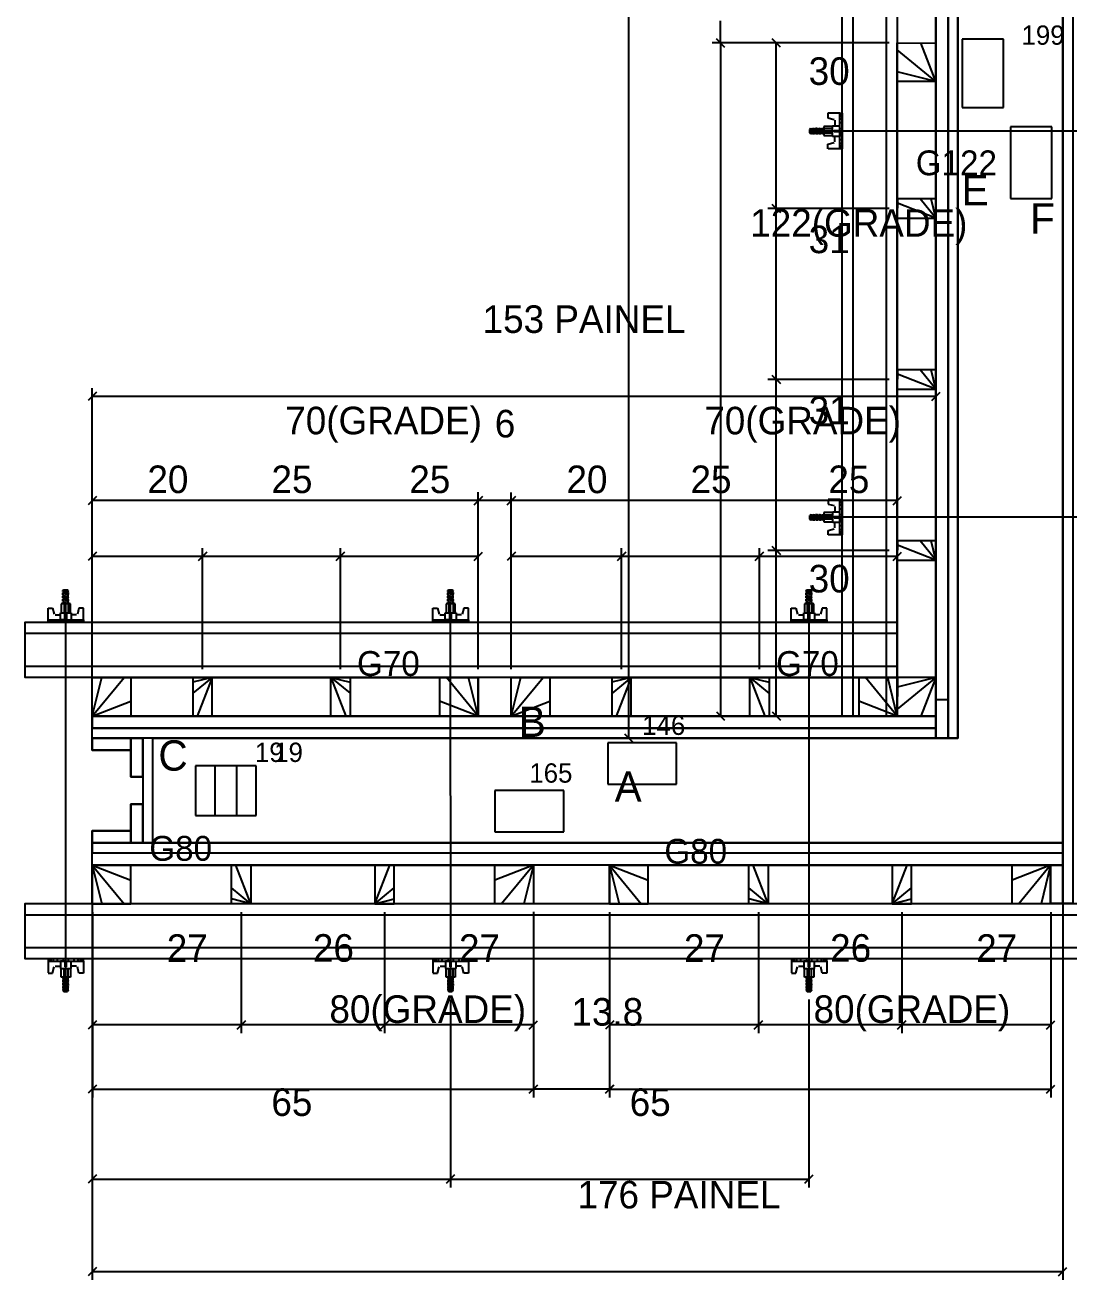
# Model space of a CAD drawing. Header units: metres. Extents: x 2862 to 8703, y 2782 to 4661.
# Drawn here: x 6208 to 6586.6, y 3929.8 to 4384.7 of the extents above; entities that cross this region are included whole.
import ezdxf

# ---------------------------------------------------------------- set-up
doc = ezdxf.new("R2010")
doc.units = ezdxf.units.M

msp = doc.modelspace()

# ---------------------------------------------------------------- linework, layer by layer
at = {"layer": 'CHAPA', "color": 1}
for p, q in [((6584.41, 4088.23), (6584.41, 4080.23)), ((6584.41, 4080.23), (6580.64, 4080.23))]:
    msp.add_line(p, q, dxfattribs=at)
for points in [[(6546.41, 4546.23), (6546.41, 4126.23), (6542.81, 4126.23), (6542.81, 4546.23), (6546.41, 4546.23)], [(6588.01, 4066.23), (6584.41, 4066.23), (6584.41, 4546.23), (6588.01, 4546.23), (6588.01, 4066.23)], [(6538.41, 4126.23), (6232.41, 4126.23), (6232.41, 4129.83), (6538.41, 4129.83), (6538.41, 4126.23)], [(6250.81, 4088.23), (6254.41, 4088.23), (6254.41, 4126.23), (6250.81, 4126.23), (6250.81, 4088.23)], [(6584.41, 4088.23), (6232.41, 4088.23), (6232.41, 4084.63), (6584.41, 4084.63), (6584.41, 4088.23)]]:
    msp.add_lwpolyline(points, dxfattribs=at)
at = {"layer": 'CONCRETO', "color": 2}
msp.add_lwpolyline([(6254.41, 4088.23), (6254.41, 4126.23), (6546.41, 4126.23), (6546.41, 4524.23), (6584.41, 4524.23), (6584.41, 4088.23), (6254.41, 4088.23)], dxfattribs=at)
at = {"layer": 'COTA', "color": 241}
for p, q in [((6426.93, 4546.23), (6426.93, 4126.23)), ((6460.28, 4378.24), (6460.28, 4386.25)), ((6521.41, 4378.24), (6457.28, 4378.24)), ((6521.43, 4378.24), (6457.28, 4378.24)), ((6460.28, 4378.24), (6460.28, 4134.24)), ((6521.41, 4378.24), (6477.48, 4378.24)), ((6480.48, 4318.24), (6480.48, 4378.24)), ((6521.41, 4318.24), (6477.48, 4318.24)), ((6521.41, 4318.24), (6477.48, 4318.24)), ((6480.48, 4256.24), (6480.48, 4318.24)), ((6521.41, 4256.24), (6477.48, 4256.24)), ((6521.41, 4256.24), (6477.48, 4256.24)), ((6480.48, 4194.24), (6480.48, 4256.24)), ((6232.41, 4129.23), (6232.41, 4253.1)), ((6538.41, 4250.1), (6232.41, 4250.1)), ((6538.41, 4129.23), (6538.41, 4253.1)), ((6232.41, 4151.2), (6232.41, 4215.35)), ((6372.41, 4212.35), (6232.41, 4212.35)), ((6372.41, 4151.22), (6372.41, 4215.35)), ((6372.41, 4151.23), (6372.41, 4215.33)), ((6384.4, 4151.21), (6384.4, 4215.33)), ((6384.4, 4151.18), (6384.4, 4215.33)), ((6524.4, 4151.21), (6524.4, 4215.33)), ((6384.4, 4212.33), (6372.41, 4212.33)), ((6524.4, 4212.33), (6384.4, 4212.33)), ((6232.41, 4151.23), (6232.41, 4195.15)), ((6272.41, 4151.23), (6272.41, 4195.15)), ((6272.41, 4151.23), (6272.41, 4195.15)), ((6322.41, 4151.23), (6322.41, 4195.15)), ((6322.41, 4151.23), (6322.41, 4195.15)), ((6372.41, 4151.22), (6372.41, 4195.15)), ((6384.4, 4151.21), (6384.4, 4195.14)), ((6424.4, 4151.21), (6424.4, 4195.14)), ((6424.4, 4151.21), (6424.4, 4195.14)), ((6474.4, 4151.21), (6474.4, 4195.14)), ((6474.4, 4151.21), (6474.4, 4195.14)), ((6521.41, 4194.24), (6477.48, 4194.24)), ((6521.41, 4194.24), (6477.48, 4194.24)), ((6480.48, 4134.24), (6480.48, 4194.24)), ((6524.4, 4151.21), (6524.4, 4195.14)), ((6232.41, 4192.15), (6272.41, 4192.15)), ((6272.41, 4192.15), (6322.41, 4192.15)), ((6322.41, 4192.15), (6372.41, 4192.15)), ((6384.4, 4192.14), (6424.4, 4192.14)), ((6424.4, 4192.14), (6474.4, 4192.14)), ((6474.4, 4192.14), (6524.4, 4192.14)), ((6521.4, 4134.24), (6457.28, 4134.24)), ((6521.4, 4134.24), (6477.48, 4134.24)), ((6535.41, 4126.23), (6423.93, 4126.23)), ((6232.41, 4077.19), (6232.41, 3963.36)), ((6232.41, 4077.19), (6232.41, 3929.82)), ((6584.41, 4077.23), (6584.41, 3929.82)), ((6232.43, 4063.19), (6232.43, 4019.26)), ((6232.44, 4063.19), (6232.44, 3995.96)), ((6286.43, 4063.19), (6286.43, 4019.26)), ((6286.43, 4063.19), (6286.43, 4019.26)), ((6338.43, 4063.19), (6338.43, 4019.26)), ((6338.43, 4063.19), (6338.43, 4019.26)), ((6392.41, 4063.23), (6392.41, 3995.96)), ((6392.43, 4063.19), (6392.43, 4019.26)), ((6392.43, 4063.19), (6392.43, 3995.96)), ((6420.01, 4063.19), (6420.01, 3995.96)), ((6420.03, 4063.19), (6420.03, 4019.26)), ((6420.04, 4063.19), (6420.04, 3995.96)), ((6474.03, 4063.19), (6474.03, 4019.26)), ((6474.03, 4063.19), (6474.03, 4019.26)), ((6526.03, 4063.19), (6526.03, 4019.26)), ((6526.03, 4063.19), (6526.03, 4019.26)), ((6580.03, 4063.19), (6580.03, 3995.96)), ((6580.03, 4063.19), (6580.03, 4019.26)), ((6362.35, 4031.43), (6362.35, 3963.36)), ((6362.35, 4031.43), (6362.35, 3963.36)), ((6492.35, 4031.43), (6492.35, 3963.36)), ((6286.43, 4022.26), (6232.43, 4022.26)), ((6338.43, 4022.26), (6286.43, 4022.26)), ((6392.43, 4022.26), (6338.43, 4022.26)), ((6474.03, 4022.26), (6420.03, 4022.26)), ((6526.03, 4022.26), (6474.03, 4022.26)), ((6580.03, 4022.26), (6526.03, 4022.26)), ((6232.44, 3998.96), (6392.43, 3998.96)), ((6420.01, 3998.96), (6392.41, 3998.96)), ((6420.04, 3998.96), (6580.03, 3998.96)), ((6232.41, 3966.36), (6362.35, 3966.36)), ((6362.35, 3966.36), (6492.35, 3966.36)), ((6232.41, 3932.82), (6584.41, 3932.82))]:
    msp.add_line(p, q, dxfattribs=at)
at = {"layer": 'COTA'}
for p, q in [((6458.78, 4379.74), (6461.78, 4376.74)), ((6461.78, 4376.74), (6458.78, 4379.74)), ((6481.98, 4376.74), (6478.98, 4379.74)), ((6478.98, 4319.74), (6481.98, 4316.74)), ((6481.98, 4316.74), (6478.98, 4319.74)), ((6478.98, 4257.74), (6481.98, 4254.74)), ((6481.98, 4254.74), (6478.98, 4257.74)), ((6233.91, 4251.6), (6230.91, 4248.6)), ((6536.91, 4248.6), (6539.91, 4251.6)), ((6233.91, 4213.85), (6230.91, 4210.85)), ((6370.91, 4210.85), (6373.91, 4213.85)), ((6373.91, 4213.83), (6370.91, 4210.83)), ((6385.9, 4213.83), (6382.9, 4210.83)), ((6382.9, 4210.83), (6385.9, 4213.83)), ((6522.9, 4210.83), (6525.9, 4213.83)), ((6478.98, 4195.74), (6481.98, 4192.74)), ((6481.98, 4192.74), (6478.98, 4195.74)), ((6233.91, 4193.65), (6230.91, 4190.65)), ((6273.91, 4193.65), (6270.91, 4190.65)), ((6270.91, 4190.65), (6273.91, 4193.65)), ((6320.91, 4190.65), (6323.91, 4193.65)), ((6323.91, 4193.65), (6320.91, 4190.65)), ((6370.91, 4190.65), (6373.91, 4193.65)), ((6385.9, 4193.64), (6382.9, 4190.64)), ((6422.9, 4190.64), (6425.9, 4193.64)), ((6425.9, 4193.64), (6422.9, 4190.64)), ((6475.9, 4193.64), (6472.9, 4190.64)), ((6472.9, 4190.64), (6475.9, 4193.64)), ((6522.9, 4190.64), (6525.9, 4193.64)), ((6458.78, 4135.74), (6461.78, 4132.74)), ((6478.98, 4135.74), (6481.98, 4132.74)), ((6425.43, 4127.73), (6428.43, 4124.73)), ((6233.93, 4023.76), (6230.93, 4020.76)), ((6287.93, 4023.76), (6284.93, 4020.76)), ((6284.93, 4020.76), (6287.93, 4023.76)), ((6339.93, 4023.76), (6336.93, 4020.76)), ((6336.93, 4020.76), (6339.93, 4023.76)), ((6390.93, 4020.76), (6393.93, 4023.76)), ((6421.53, 4023.76), (6418.53, 4020.76)), ((6472.53, 4020.76), (6475.53, 4023.76)), ((6475.53, 4023.76), (6472.53, 4020.76)), ((6524.53, 4020.76), (6527.53, 4023.76)), ((6527.53, 4023.76), (6524.53, 4020.76)), ((6578.53, 4020.76), (6581.53, 4023.76)), ((6233.94, 4000.46), (6230.94, 3997.46)), ((6393.91, 4000.46), (6390.91, 3997.46)), ((6390.93, 3997.46), (6393.93, 4000.46)), ((6418.51, 3997.46), (6421.51, 4000.46)), ((6421.54, 4000.46), (6418.54, 3997.46)), ((6578.53, 3997.46), (6581.53, 4000.46)), ((6233.91, 3967.86), (6230.91, 3964.86)), ((6363.85, 3967.86), (6360.85, 3964.86)), ((6360.85, 3964.86), (6363.85, 3967.86)), ((6490.85, 3964.86), (6493.85, 3967.86)), ((6233.91, 3934.32), (6230.91, 3931.32)), ((6582.91, 3931.32), (6585.91, 3934.32))]:
    msp.add_line(p, q, dxfattribs=at)
at = {"layer": 'COTA', "color": 180}
for p, q in [((6547.96, 4379.56), (6547.96, 4354.89)), ((6562.96, 4379.56), (6547.96, 4379.56)), ((6562.96, 4354.89), (6562.96, 4379.56)), ((6547.96, 4354.89), (6562.96, 4354.89)), ((6580.41, 4347.86), (6565.41, 4347.86)), ((6565.41, 4347.86), (6565.41, 4321.86)), ((6580.41, 4321.86), (6580.41, 4347.86)), ((6565.41, 4321.86), (6580.41, 4321.86)), ((6444.37, 4124.53), (6419.37, 4124.53)), ((6419.37, 4124.53), (6419.37, 4109.53)), ((6444.37, 4109.53), (6444.37, 4124.53)), ((6269.9, 4116.23), (6269.9, 4098.23)), ((6284.9, 4116.23), (6269.9, 4116.23)), ((6276.9, 4116.23), (6276.9, 4098.23)), ((6291.9, 4116.23), (6276.9, 4116.23)), ((6284.9, 4098.23), (6284.9, 4116.23)), ((6291.9, 4098.23), (6291.9, 4116.23)), ((6419.37, 4109.53), (6444.37, 4109.53)), ((6378.45, 4107.23), (6378.45, 4092.23)), ((6403.45, 4107.23), (6378.45, 4107.23)), ((6403.45, 4092.23), (6403.45, 4107.23)), ((6269.9, 4098.23), (6284.9, 4098.23)), ((6276.9, 4098.23), (6291.9, 4098.23)), ((6378.45, 4092.23), (6403.45, 4092.23))]:
    msp.add_line(p, q, dxfattribs=at)
at = {"layer": 'Hachura'}
for p, q in [((6499.26, 4352.77), (6499.26, 4351.09)), ((6503.52, 4352.77), (6499.26, 4352.77)), ((6499.26, 4351.09), (6501.47, 4350.51)), ((6501.71, 4350.2), (6501.71, 4348.25)), ((6503.5, 4352.63), (6504.43, 4352.63)), ((6503.5, 4352.42), (6504.43, 4352.42)), ((6503.5, 4352.08), (6504.43, 4352.08)), ((6503.5, 4351.62), (6504.43, 4351.62)), ((6503.5, 4350.78), (6504.43, 4350.78)), ((6503.5, 4349.35), (6504.42, 4349.35)), ((6503.52, 4339.87), (6503.52, 4352.77)), ((6503.52, 4352.77), (6504.42, 4352.77)), ((6504.42, 4352.77), (6504.42, 4339.87)), ((6504.42, 4351.82), (6504.42, 4344)), ((6492.94, 4347.22), (6492.62, 4346.9)), ((6492.62, 4345.61), (6492.62, 4346.9)), ((6492.94, 4345.29), (6492.62, 4345.61)), ((6492.94, 4346.71), (6493.28, 4347.38)), ((6493.51, 4347.32), (6492.94, 4346.19)), ((6493.59, 4347.22), (6492.94, 4345.93)), ((6492.94, 4347.22), (6492.94, 4345.29)), ((6492.94, 4346.96), (6493.07, 4347.22)), ((6493.26, 4345.29), (6492.94, 4345.29)), ((6493.26, 4345.29), (6494.23, 4347.22)), ((6493.26, 4345.29), (6494.23, 4347.22)), ((6493.36, 4345.21), (6494.44, 4347.38)), ((6493.59, 4347.22), (6494.23, 4347.22)), ((6494.67, 4347.32), (6493.6, 4345.18)), ((6494.75, 4347.22), (6493.78, 4345.29)), ((6494.42, 4345.29), (6493.78, 4345.29)), ((6494.42, 4345.29), (6495.39, 4347.22)), ((6494.52, 4345.21), (6495.6, 4347.38)), ((6495.39, 4347.22), (6494.75, 4347.22)), ((6495.83, 4347.32), (6494.76, 4345.18)), ((6495.91, 4347.22), (6494.94, 4345.29)), ((6495.59, 4345.29), (6494.94, 4345.29)), ((6495.15, 4345.29), (6494.94, 4345.29)), ((6495.59, 4345.29), (6496.55, 4347.22)), ((6495.68, 4345.21), (6496.76, 4347.38)), ((6496.12, 4347.22), (6495.91, 4347.22)), ((6496.99, 4347.32), (6495.92, 4345.18)), ((6497.07, 4347.22), (6496.1, 4345.29)), ((6496.75, 4345.29), (6496.1, 4345.29)), ((6496.12, 4347.22), (6496.55, 4347.22)), ((6496.75, 4345.29), (6497.71, 4347.22)), ((6497.07, 4347.22), (6497.71, 4347.22)), ((6497.71, 4346.45), (6497.08, 4345.18)), ((6497.71, 4346.19), (6497.26, 4345.29)), ((6497.71, 4345.29), (6497.26, 4345.29)), ((6500.94, 4348), (6497.71, 4348)), ((6497.71, 4348), (6497.71, 4344.64)), ((6497.71, 4347.22), (6500.94, 4347.22)), ((6497.71, 4345.67), (6500.94, 4345.67)), ((6497.71, 4344.64), (6500.94, 4344.64)), ((6497.78, 4348), (6497.78, 4344.64)), ((6500.94, 4348.25), (6500.94, 4348)), ((6500.94, 4348.25), (6500.94, 4348)), ((6500.94, 4348.25), (6503.52, 4348.25)), ((6500.94, 4344.38), (6500.94, 4348.25)), ((6503.52, 4344.38), (6500.94, 4344.38)), ((6501.52, 4346.52), (6503.52, 4346.52)), ((6503.52, 4346.01), (6501.52, 4346.01)), ((6501.71, 4342.44), (6501.71, 4344.38)), ((6503.52, 4346.32), (6503.52, 4344.38)), ((6503.52, 4346.31), (6504.42, 4346.31)), ((6503.52, 4345.03), (6503.52, 4345.67)), ((6503.52, 4339.87), (6503.52, 4345.03)), ((6503.84, 4345.36), (6503.63, 4345.36)), ((6503.64, 4347.29), (6504.08, 4347.29)), ((6504.27, 4345.36), (6503.84, 4345.36)), ((6499.26, 4341.55), (6501.47, 4342.13)), ((6499.26, 4339.87), (6499.26, 4341.55)), ((6504.42, 4339.87), (6499.28, 4339.87)), ((6503.5, 4343.28), (6504.43, 4343.28)), ((6503.5, 4341.86), (6504.43, 4341.86)), ((6503.5, 4341.02), (6504.43, 4341.02)), ((6503.5, 4340.56), (6504.43, 4340.56)), ((6503.5, 4340.22), (6504.43, 4340.22)), ((6503.5, 4340.01), (6504.43, 4340.01)), ((6503.55, 4212.77), (6499.29, 4212.77)), ((6499.29, 4212.77), (6499.29, 4211.09)), ((6503.53, 4212.63), (6504.45, 4212.63)), ((6503.53, 4212.42), (6504.45, 4212.42)), ((6503.55, 4212.77), (6504.45, 4212.77)), ((6503.55, 4199.87), (6503.55, 4212.77)), ((6504.45, 4212.77), (6504.45, 4199.87)), ((6497.74, 4208), (6497.74, 4204.64)), ((6500.97, 4208), (6497.74, 4208)), ((6497.81, 4208), (6497.81, 4204.64)), ((6499.29, 4211.09), (6501.5, 4210.51)), ((6500.97, 4208.25), (6500.97, 4208)), ((6500.97, 4208.25), (6500.97, 4208)), ((6500.97, 4208.25), (6503.55, 4208.25)), ((6500.97, 4204.38), (6500.97, 4208.25)), ((6501.74, 4210.2), (6501.74, 4208.25)), ((6503.53, 4212.08), (6504.45, 4212.08)), ((6503.53, 4211.62), (6504.45, 4211.62)), ((6503.53, 4210.78), (6504.45, 4210.78)), ((6503.53, 4209.35), (6504.45, 4209.35)), ((6504.45, 4211.82), (6504.45, 4204)), ((6492.97, 4207.22), (6492.65, 4206.9)), ((6492.65, 4205.61), (6492.65, 4206.9)), ((6492.97, 4205.29), (6492.65, 4205.61)), ((6492.97, 4206.71), (6493.31, 4207.38)), ((6493.53, 4207.32), (6492.97, 4206.19)), ((6493.61, 4207.22), (6492.97, 4205.93)), ((6492.97, 4206.96), (6493.1, 4207.22)), ((6492.97, 4207.22), (6492.97, 4205.29)), ((6493.29, 4205.29), (6492.97, 4205.29)), ((6493.29, 4205.29), (6494.26, 4207.22)), ((6493.29, 4205.29), (6494.26, 4207.22)), ((6493.38, 4205.21), (6494.47, 4207.38)), ((6493.61, 4207.22), (6494.26, 4207.22)), ((6494.7, 4207.32), (6493.62, 4205.18)), ((6494.77, 4207.22), (6493.81, 4205.29)), ((6494.45, 4205.29), (6493.81, 4205.29)), ((6494.45, 4205.29), (6495.42, 4207.22)), ((6494.54, 4205.21), (6495.63, 4207.38)), ((6495.42, 4207.22), (6494.77, 4207.22)), ((6495.86, 4207.32), (6494.79, 4205.18)), ((6495.93, 4207.22), (6494.97, 4205.29)), ((6495.18, 4205.29), (6494.97, 4205.29)), ((6495.61, 4205.29), (6494.97, 4205.29)), ((6495.61, 4205.29), (6496.58, 4207.22)), ((6495.71, 4205.21), (6496.79, 4207.38)), ((6496.15, 4207.22), (6495.93, 4207.22)), ((6497.02, 4207.32), (6495.95, 4205.18)), ((6497.1, 4207.22), (6496.13, 4205.29)), ((6496.77, 4205.29), (6496.13, 4205.29)), ((6496.15, 4207.22), (6496.58, 4207.22)), ((6496.77, 4205.29), (6497.74, 4207.22)), ((6497.1, 4207.22), (6497.74, 4207.22)), ((6497.74, 4206.45), (6497.11, 4205.18)), ((6497.74, 4206.19), (6497.29, 4205.29)), ((6497.74, 4205.29), (6497.29, 4205.29)), ((6497.74, 4207.22), (6500.97, 4207.22)), ((6497.74, 4205.67), (6500.97, 4205.67)), ((6497.74, 4204.64), (6500.97, 4204.64)), ((6503.55, 4204.38), (6500.97, 4204.38)), ((6501.55, 4206.52), (6503.55, 4206.52)), ((6503.55, 4206.01), (6501.55, 4206.01)), ((6501.74, 4202.44), (6501.74, 4204.38)), ((6503.53, 4203.28), (6504.45, 4203.28)), ((6503.55, 4206.32), (6503.55, 4204.38)), ((6503.55, 4206.31), (6504.45, 4206.31)), ((6503.55, 4205.03), (6503.55, 4205.67)), ((6503.55, 4199.87), (6503.55, 4205.03)), ((6503.86, 4205.36), (6503.65, 4205.36)), ((6503.67, 4207.29), (6504.1, 4207.29)), ((6504.3, 4205.36), (6503.86, 4205.36)), ((6499.29, 4201.55), (6501.5, 4202.13)), ((6499.29, 4199.87), (6499.29, 4201.55)), ((6504.45, 4199.87), (6499.31, 4199.87)), ((6503.53, 4201.86), (6504.45, 4201.86)), ((6503.53, 4201.02), (6504.45, 4201.02)), ((6503.53, 4200.56), (6504.45, 4200.56)), ((6503.53, 4200.22), (6504.45, 4200.22)), ((6503.53, 4200.01), (6504.45, 4200.01)), ((6223.81, 4177.98), (6221.67, 4179.05)), ((6223.81, 4176.82), (6221.67, 4177.89)), ((6223.81, 4175.66), (6221.67, 4176.73)), ((6221.71, 4179.29), (6223.87, 4178.21)), ((6221.71, 4178.13), (6223.87, 4177.05)), ((6221.71, 4176.97), (6223.87, 4175.89)), ((6221.78, 4179.71), (6222.1, 4180.03)), ((6223.71, 4179.71), (6221.78, 4179.71)), ((6221.78, 4179.38), (6221.78, 4179.71)), ((6221.78, 4179.38), (6223.71, 4178.42)), ((6221.78, 4179.38), (6223.71, 4178.42)), ((6221.78, 4178.22), (6221.78, 4178.87)), ((6223.71, 4177.9), (6221.78, 4178.87)), ((6221.78, 4178.22), (6223.71, 4177.26)), ((6223.71, 4176.74), (6221.78, 4177.71)), ((6221.78, 4177.06), (6221.78, 4177.71)), ((6221.78, 4177.5), (6221.78, 4177.71)), ((6221.78, 4177.06), (6223.71, 4176.1)), ((6221.78, 4175.9), (6221.78, 4176.55)), ((6223.71, 4175.58), (6221.78, 4176.55)), ((6222.1, 4180.03), (6223.39, 4180.03)), ((6223.71, 4179.06), (6222.42, 4179.71)), ((6223.81, 4179.14), (6222.68, 4179.71)), ((6223.2, 4179.71), (6223.87, 4179.37)), ((6223.71, 4179.71), (6223.39, 4180.03)), ((6223.46, 4179.71), (6223.71, 4179.58)), ((6223.71, 4179.06), (6223.71, 4178.42)), ((6223.71, 4177.26), (6223.71, 4177.9)), ((6223.71, 4176.53), (6223.71, 4176.74)), ((6223.71, 4176.53), (6223.71, 4176.1)), ((6363.41, 4177.98), (6361.27, 4179.05)), ((6363.41, 4176.82), (6361.27, 4177.89)), ((6363.41, 4175.66), (6361.27, 4176.73)), ((6361.3, 4179.29), (6363.47, 4178.21)), ((6361.3, 4178.13), (6363.47, 4177.05)), ((6361.3, 4176.97), (6363.47, 4175.89)), ((6361.38, 4179.71), (6361.7, 4180.03)), ((6361.38, 4179.38), (6361.38, 4179.71)), ((6363.31, 4179.71), (6361.38, 4179.71)), ((6361.38, 4179.38), (6363.31, 4178.42)), ((6361.38, 4179.38), (6363.31, 4178.42)), ((6363.31, 4177.9), (6361.38, 4178.87)), ((6361.38, 4178.22), (6361.38, 4178.87)), ((6361.38, 4178.22), (6363.31, 4177.26)), ((6361.38, 4177.5), (6361.38, 4177.71)), ((6363.31, 4176.74), (6361.38, 4177.71)), ((6361.38, 4177.06), (6361.38, 4177.71)), ((6361.38, 4177.06), (6363.31, 4176.1)), ((6363.31, 4175.58), (6361.38, 4176.55)), ((6361.38, 4175.9), (6361.38, 4176.55)), ((6361.7, 4180.03), (6362.99, 4180.03)), ((6363.31, 4179.06), (6362.02, 4179.71)), ((6363.41, 4179.14), (6362.28, 4179.71)), ((6362.8, 4179.71), (6363.47, 4179.37)), ((6363.31, 4179.71), (6362.99, 4180.03)), ((6363.05, 4179.71), (6363.31, 4179.58)), ((6363.31, 4179.06), (6363.31, 4178.42)), ((6363.31, 4177.26), (6363.31, 4177.9)), ((6363.31, 4176.53), (6363.31, 4176.74)), ((6363.31, 4176.53), (6363.31, 4176.1)), ((6493.41, 4177.98), (6491.27, 4179.05)), ((6493.41, 4176.82), (6491.27, 4177.89)), ((6493.41, 4175.66), (6491.27, 4176.73)), ((6491.3, 4179.29), (6493.47, 4178.21)), ((6491.3, 4178.13), (6493.47, 4177.05)), ((6491.3, 4176.97), (6493.47, 4175.89)), ((6491.38, 4179.71), (6491.7, 4180.03)), ((6491.38, 4179.38), (6491.38, 4179.71)), ((6493.31, 4179.71), (6491.38, 4179.71)), ((6491.38, 4179.38), (6493.31, 4178.42)), ((6491.38, 4179.38), (6493.31, 4178.42)), ((6493.31, 4177.9), (6491.38, 4178.87)), ((6491.38, 4178.22), (6491.38, 4178.87)), ((6491.38, 4178.22), (6493.31, 4177.26)), ((6491.38, 4177.06), (6491.38, 4177.71)), ((6491.38, 4177.5), (6491.38, 4177.71)), ((6493.31, 4176.74), (6491.38, 4177.71)), ((6491.38, 4177.06), (6493.31, 4176.1)), ((6491.38, 4175.9), (6491.38, 4176.55)), ((6493.31, 4175.58), (6491.38, 4176.55)), ((6491.7, 4180.03), (6492.99, 4180.03)), ((6493.31, 4179.06), (6492.02, 4179.71)), ((6493.41, 4179.14), (6492.28, 4179.71)), ((6492.8, 4179.71), (6493.47, 4179.37)), ((6493.31, 4179.71), (6492.99, 4180.03)), ((6493.05, 4179.71), (6493.31, 4179.58)), ((6493.31, 4179.06), (6493.31, 4178.42)), ((6493.31, 4177.26), (6493.31, 4177.9)), ((6493.31, 4176.53), (6493.31, 4176.74)), ((6493.31, 4176.53), (6493.31, 4176.1)), ((6216.36, 4173.39), (6218.04, 4173.39)), ((6216.36, 4168.23), (6216.36, 4173.36)), ((6218.04, 4173.39), (6218.62, 4171.18)), ((6220.88, 4169.13), (6220.88, 4171.71)), ((6220.88, 4171.71), (6224.74, 4171.71)), ((6224.49, 4174.93), (6221.13, 4174.93)), ((6221.13, 4174.93), (6221.13, 4171.71)), ((6224.49, 4174.87), (6221.13, 4174.87)), ((6222.94, 4174.93), (6221.67, 4175.57)), ((6221.78, 4175.9), (6223.71, 4174.93)), ((6222.68, 4174.93), (6221.78, 4175.39)), ((6221.78, 4174.93), (6221.78, 4175.39)), ((6222.17, 4174.93), (6222.17, 4171.71)), ((6223.71, 4175.58), (6223.71, 4174.93)), ((6223.71, 4174.93), (6223.71, 4171.71)), ((6224.49, 4171.71), (6224.49, 4174.93)), ((6224.74, 4171.71), (6224.49, 4171.71)), ((6224.74, 4171.71), (6224.49, 4171.71)), ((6224.74, 4171.71), (6224.74, 4169.13)), ((6227.58, 4173.39), (6227, 4171.18)), ((6229.26, 4173.39), (6227.58, 4173.39)), ((6229.26, 4169.13), (6229.26, 4173.39)), ((6355.96, 4173.39), (6357.64, 4173.39)), ((6355.96, 4168.23), (6355.96, 4173.36)), ((6357.64, 4173.39), (6358.22, 4171.18)), ((6360.47, 4169.13), (6360.47, 4171.71)), ((6360.47, 4171.71), (6364.34, 4171.71)), ((6364.09, 4174.93), (6360.73, 4174.93)), ((6360.73, 4174.93), (6360.73, 4171.71)), ((6364.09, 4174.87), (6360.73, 4174.87)), ((6362.54, 4174.93), (6361.27, 4175.57)), ((6361.38, 4175.9), (6363.31, 4174.93)), ((6362.28, 4174.93), (6361.38, 4175.39)), ((6361.38, 4174.93), (6361.38, 4175.39)), ((6361.76, 4174.93), (6361.76, 4171.71)), ((6363.31, 4175.58), (6363.31, 4174.93)), ((6363.31, 4174.93), (6363.31, 4171.71)), ((6364.09, 4171.71), (6364.09, 4174.93)), ((6364.34, 4171.71), (6364.09, 4171.71)), ((6364.34, 4171.71), (6364.09, 4171.71)), ((6364.34, 4171.71), (6364.34, 4169.13)), ((6367.18, 4173.39), (6366.6, 4171.18)), ((6368.86, 4173.39), (6367.18, 4173.39)), ((6368.86, 4169.13), (6368.86, 4173.39)), ((6485.96, 4173.39), (6487.64, 4173.39)), ((6485.96, 4168.23), (6485.96, 4173.36)), ((6487.64, 4173.39), (6488.22, 4171.18)), ((6490.47, 4171.71), (6494.34, 4171.71)), ((6490.47, 4169.13), (6490.47, 4171.71)), ((6490.73, 4174.93), (6490.73, 4171.71)), ((6494.09, 4174.93), (6490.73, 4174.93)), ((6494.09, 4174.87), (6490.73, 4174.87)), ((6492.54, 4174.93), (6491.27, 4175.57)), ((6491.38, 4175.9), (6493.31, 4174.93)), ((6492.28, 4174.93), (6491.38, 4175.39)), ((6491.38, 4174.93), (6491.38, 4175.39)), ((6491.76, 4174.93), (6491.76, 4171.71)), ((6493.31, 4175.58), (6493.31, 4174.93)), ((6493.31, 4174.93), (6493.31, 4171.71)), ((6494.09, 4171.71), (6494.09, 4174.93)), ((6494.34, 4171.71), (6494.09, 4171.71)), ((6494.34, 4171.71), (6494.09, 4171.71)), ((6494.34, 4171.71), (6494.34, 4169.13)), ((6497.18, 4173.39), (6496.6, 4171.18)), ((6498.86, 4173.39), (6497.18, 4173.39)), ((6498.86, 4169.13), (6498.86, 4173.39)), ((6216.36, 4169.13), (6221.52, 4169.13)), ((6216.36, 4169.13), (6229.26, 4169.13)), ((6229.26, 4168.23), (6216.36, 4168.23)), ((6216.5, 4169.15), (6216.5, 4168.22)), ((6216.71, 4169.15), (6216.71, 4168.22)), ((6217.05, 4169.15), (6217.05, 4168.22)), ((6217.51, 4169.15), (6217.51, 4168.22)), ((6218.36, 4169.15), (6218.36, 4168.22)), ((6218.93, 4170.94), (6220.88, 4170.94)), ((6219.77, 4169.15), (6219.77, 4168.22)), ((6228.31, 4168.23), (6220.49, 4168.23)), ((6222.81, 4169.13), (6220.88, 4169.13)), ((6221.52, 4169.13), (6222.17, 4169.13)), ((6221.85, 4168.81), (6221.85, 4169.02)), ((6221.85, 4168.38), (6221.85, 4168.81)), ((6222.5, 4169.13), (6222.5, 4171.13)), ((6222.8, 4169.13), (6222.8, 4168.23)), ((6223.01, 4171.13), (6223.01, 4169.13)), ((6223.79, 4169), (6223.79, 4168.57)), ((6226.69, 4170.94), (6224.74, 4170.94)), ((6225.84, 4169.15), (6225.84, 4168.23)), ((6227.27, 4169.15), (6227.27, 4168.22)), ((6228.11, 4169.15), (6228.11, 4168.22)), ((6228.57, 4169.15), (6228.57, 4168.22)), ((6228.91, 4169.15), (6228.91, 4168.22)), ((6229.12, 4169.15), (6229.12, 4168.22)), ((6229.26, 4169.13), (6229.26, 4168.23)), ((6355.96, 4169.13), (6361.12, 4169.13)), ((6355.96, 4169.13), (6368.86, 4169.13)), ((6368.86, 4168.23), (6355.96, 4168.23)), ((6356.1, 4169.15), (6356.1, 4168.22)), ((6356.31, 4169.15), (6356.31, 4168.22)), ((6356.65, 4169.15), (6356.65, 4168.22)), ((6357.11, 4169.15), (6357.11, 4168.22)), ((6357.95, 4169.15), (6357.95, 4168.22)), ((6358.53, 4170.94), (6360.47, 4170.94)), ((6359.37, 4169.15), (6359.37, 4168.22)), ((6367.91, 4168.23), (6360.09, 4168.23)), ((6362.41, 4169.13), (6360.47, 4169.13)), ((6361.12, 4169.13), (6361.76, 4169.13)), ((6361.45, 4168.81), (6361.45, 4169.02)), ((6361.45, 4168.38), (6361.45, 4168.81)), ((6362.1, 4169.13), (6362.1, 4171.13)), ((6362.4, 4169.13), (6362.4, 4168.23)), ((6362.61, 4171.13), (6362.61, 4169.13)), ((6363.38, 4169), (6363.38, 4168.57)), ((6366.29, 4170.94), (6364.34, 4170.94)), ((6365.44, 4169.15), (6365.44, 4168.23)), ((6366.87, 4169.15), (6366.87, 4168.22)), ((6367.71, 4169.15), (6367.71, 4168.22)), ((6368.17, 4169.15), (6368.17, 4168.22)), ((6368.51, 4169.15), (6368.51, 4168.22)), ((6368.72, 4169.15), (6368.72, 4168.22)), ((6368.86, 4169.13), (6368.86, 4168.23)), ((6485.96, 4169.13), (6491.12, 4169.13)), ((6485.96, 4169.13), (6498.86, 4169.13)), ((6498.86, 4168.23), (6485.96, 4168.23)), ((6486.1, 4169.15), (6486.1, 4168.22)), ((6486.31, 4169.15), (6486.31, 4168.22)), ((6486.65, 4169.15), (6486.65, 4168.22)), ((6487.11, 4169.15), (6487.11, 4168.22)), ((6487.95, 4169.15), (6487.95, 4168.22)), ((6488.53, 4170.94), (6490.47, 4170.94)), ((6489.37, 4169.15), (6489.37, 4168.22)), ((6497.91, 4168.23), (6490.09, 4168.23)), ((6492.41, 4169.13), (6490.47, 4169.13)), ((6491.12, 4169.13), (6491.76, 4169.13)), ((6491.45, 4168.81), (6491.45, 4169.02)), ((6491.45, 4168.38), (6491.45, 4168.81)), ((6492.1, 4169.13), (6492.1, 4171.13)), ((6492.4, 4169.13), (6492.4, 4168.23)), ((6492.61, 4171.13), (6492.61, 4169.13)), ((6493.38, 4169), (6493.38, 4168.57)), ((6496.29, 4170.94), (6494.34, 4170.94)), ((6495.44, 4169.15), (6495.44, 4168.23)), ((6496.87, 4169.15), (6496.87, 4168.22)), ((6497.71, 4169.15), (6497.71, 4168.22)), ((6498.17, 4169.15), (6498.17, 4168.22)), ((6498.51, 4169.15), (6498.51, 4168.22)), ((6498.72, 4169.15), (6498.72, 4168.22)), ((6498.86, 4169.13), (6498.86, 4168.23)), ((6229.26, 4046.23), (6216.36, 4046.23)), ((6216.36, 4046.23), (6216.36, 4041.09)), ((6216.36, 4045.32), (6229.26, 4045.32)), ((6216.36, 4045.32), (6221.52, 4045.32)), ((6216.5, 4045.31), (6216.5, 4046.23)), ((6216.71, 4045.31), (6216.71, 4046.23)), ((6217.05, 4045.31), (6217.05, 4046.23)), ((6217.51, 4045.31), (6217.51, 4046.23)), ((6218.35, 4045.31), (6218.35, 4046.23)), ((6219.77, 4045.31), (6219.77, 4046.23)), ((6228.31, 4046.23), (6220.49, 4046.23)), ((6222.81, 4045.32), (6220.87, 4045.32)), ((6220.87, 4045.32), (6220.87, 4042.74)), ((6221.52, 4045.32), (6222.16, 4045.32)), ((6221.85, 4046.08), (6221.85, 4045.64)), ((6221.85, 4045.64), (6221.85, 4045.43)), ((6222.5, 4045.32), (6222.5, 4043.33)), ((6222.8, 4045.32), (6222.8, 4046.23)), ((6223.01, 4043.33), (6223.01, 4045.32)), ((6223.78, 4045.45), (6223.78, 4045.88)), ((6224.74, 4042.74), (6224.74, 4045.32)), ((6225.84, 4045.31), (6225.84, 4046.23)), ((6227.27, 4045.31), (6227.27, 4046.23)), ((6228.11, 4045.31), (6228.11, 4046.23)), ((6228.57, 4045.31), (6228.57, 4046.23)), ((6228.91, 4045.31), (6228.91, 4046.23)), ((6229.12, 4045.31), (6229.12, 4046.23)), ((6229.26, 4045.32), (6229.26, 4046.23)), ((6229.26, 4045.32), (6229.26, 4041.07)), ((6368.87, 4046.23), (6355.97, 4046.23)), ((6355.97, 4046.23), (6355.97, 4041.09)), ((6355.97, 4045.32), (6368.87, 4045.32)), ((6355.97, 4045.32), (6361.13, 4045.32)), ((6356.11, 4045.31), (6356.11, 4046.23)), ((6356.32, 4045.31), (6356.32, 4046.23)), ((6356.66, 4045.31), (6356.66, 4046.23)), ((6357.12, 4045.31), (6357.12, 4046.23)), ((6357.96, 4045.31), (6357.96, 4046.23)), ((6359.38, 4045.31), (6359.38, 4046.23)), ((6367.91, 4046.23), (6360.1, 4046.23)), ((6360.48, 4045.32), (6360.48, 4042.74)), ((6362.42, 4045.32), (6360.48, 4045.32)), ((6361.13, 4045.32), (6361.77, 4045.32)), ((6361.46, 4046.08), (6361.46, 4045.64)), ((6361.46, 4045.64), (6361.46, 4045.43)), ((6362.1, 4045.32), (6362.1, 4043.33)), ((6362.41, 4045.32), (6362.41, 4046.23)), ((6362.62, 4043.33), (6362.62, 4045.32)), ((6363.39, 4045.45), (6363.39, 4045.88)), ((6364.35, 4042.74), (6364.35, 4045.32)), ((6365.44, 4045.31), (6365.44, 4046.23)), ((6366.87, 4045.31), (6366.87, 4046.23)), ((6367.72, 4045.31), (6367.72, 4046.23)), ((6368.18, 4045.31), (6368.18, 4046.23)), ((6368.52, 4045.31), (6368.52, 4046.23)), ((6368.73, 4045.31), (6368.73, 4046.23)), ((6368.87, 4045.32), (6368.87, 4046.23)), ((6368.87, 4045.32), (6368.87, 4041.07)), ((6485.97, 4046.23), (6485.97, 4041.09)), ((6498.87, 4046.23), (6485.97, 4046.23)), ((6485.97, 4045.32), (6491.13, 4045.32)), ((6485.97, 4045.32), (6498.87, 4045.32)), ((6486.11, 4045.31), (6486.11, 4046.23)), ((6486.32, 4045.31), (6486.32, 4046.23)), ((6486.66, 4045.31), (6486.66, 4046.23)), ((6487.12, 4045.31), (6487.12, 4046.23)), ((6487.96, 4045.31), (6487.96, 4046.23)), ((6489.38, 4045.31), (6489.38, 4046.23)), ((6497.91, 4046.23), (6490.1, 4046.23)), ((6492.42, 4045.32), (6490.48, 4045.32)), ((6490.48, 4045.32), (6490.48, 4042.74)), ((6491.13, 4045.32), (6491.77, 4045.32)), ((6491.46, 4046.08), (6491.46, 4045.64)), ((6491.46, 4045.64), (6491.46, 4045.43)), ((6492.1, 4045.32), (6492.1, 4043.33)), ((6492.41, 4045.32), (6492.41, 4046.23)), ((6492.62, 4043.33), (6492.62, 4045.32)), ((6493.39, 4045.45), (6493.39, 4045.88)), ((6494.35, 4042.74), (6494.35, 4045.32)), ((6495.44, 4045.31), (6495.44, 4046.23)), ((6496.87, 4045.31), (6496.87, 4046.23)), ((6497.72, 4045.31), (6497.72, 4046.23)), ((6498.18, 4045.31), (6498.18, 4046.23)), ((6498.52, 4045.31), (6498.52, 4046.23)), ((6498.73, 4045.31), (6498.73, 4046.23)), ((6498.87, 4045.32), (6498.87, 4046.23)), ((6498.87, 4045.32), (6498.87, 4041.07)), ((6216.36, 4041.07), (6218.04, 4041.07)), ((6218.04, 4041.07), (6218.62, 4043.28)), ((6218.93, 4043.52), (6220.87, 4043.52)), ((6220.87, 4042.74), (6224.74, 4042.74)), ((6221.13, 4039.52), (6221.13, 4042.74)), ((6224.49, 4039.59), (6221.13, 4039.59)), ((6224.49, 4039.52), (6221.13, 4039.52)), ((6222.94, 4039.52), (6221.67, 4038.89)), ((6221.78, 4038.55), (6223.71, 4039.52)), ((6222.68, 4039.52), (6221.78, 4039.07)), ((6221.78, 4039.52), (6221.78, 4039.07)), ((6222.16, 4039.52), (6222.16, 4042.74)), ((6223.71, 4039.52), (6223.71, 4042.74)), ((6223.71, 4038.88), (6223.71, 4039.52)), ((6224.49, 4042.74), (6224.49, 4039.52)), ((6224.74, 4042.74), (6224.49, 4042.74)), ((6224.74, 4042.74), (6224.49, 4042.74)), ((6226.69, 4043.52), (6224.74, 4043.52)), ((6227.58, 4041.07), (6227, 4043.28)), ((6229.26, 4041.07), (6227.58, 4041.07)), ((6355.97, 4041.07), (6357.64, 4041.07)), ((6357.64, 4041.07), (6358.23, 4043.28)), ((6358.54, 4043.52), (6360.48, 4043.52)), ((6360.48, 4042.74), (6364.35, 4042.74)), ((6360.74, 4039.52), (6360.74, 4042.74)), ((6364.09, 4039.59), (6360.74, 4039.59)), ((6364.09, 4039.52), (6360.74, 4039.52)), ((6362.54, 4039.52), (6361.28, 4038.89)), ((6362.29, 4039.52), (6361.38, 4039.07)), ((6361.38, 4038.55), (6363.32, 4039.52)), ((6361.38, 4039.52), (6361.38, 4039.07)), ((6361.77, 4039.52), (6361.77, 4042.74)), ((6363.32, 4039.52), (6363.32, 4042.74)), ((6363.32, 4038.88), (6363.32, 4039.52)), ((6364.35, 4042.74), (6364.09, 4042.74)), ((6364.35, 4042.74), (6364.09, 4042.74)), ((6364.09, 4042.74), (6364.09, 4039.52)), ((6366.29, 4043.52), (6364.35, 4043.52)), ((6367.19, 4041.07), (6366.61, 4043.28)), ((6368.87, 4041.07), (6367.19, 4041.07)), ((6485.97, 4041.07), (6487.64, 4041.07)), ((6487.64, 4041.07), (6488.23, 4043.28)), ((6488.54, 4043.52), (6490.48, 4043.52)), ((6490.48, 4042.74), (6494.35, 4042.74)), ((6490.74, 4039.52), (6490.74, 4042.74)), ((6494.09, 4039.59), (6490.74, 4039.59)), ((6494.09, 4039.52), (6490.74, 4039.52)), ((6492.54, 4039.52), (6491.28, 4038.89)), ((6491.38, 4038.55), (6493.32, 4039.52)), ((6492.29, 4039.52), (6491.38, 4039.07)), ((6491.38, 4039.52), (6491.38, 4039.07)), ((6491.77, 4039.52), (6491.77, 4042.74)), ((6493.32, 4039.52), (6493.32, 4042.74)), ((6493.32, 4038.88), (6493.32, 4039.52)), ((6494.09, 4042.74), (6494.09, 4039.52)), ((6494.35, 4042.74), (6494.09, 4042.74)), ((6494.35, 4042.74), (6494.09, 4042.74)), ((6496.29, 4043.52), (6494.35, 4043.52)), ((6497.19, 4041.07), (6496.61, 4043.28)), ((6498.87, 4041.07), (6497.19, 4041.07)), ((6223.81, 4038.8), (6221.67, 4037.73)), ((6223.81, 4037.64), (6221.67, 4036.57)), ((6223.81, 4036.47), (6221.67, 4035.4)), ((6221.7, 4037.48), (6223.87, 4038.57)), ((6221.7, 4036.32), (6223.87, 4037.41)), ((6221.7, 4035.16), (6223.87, 4036.25)), ((6223.71, 4038.88), (6221.78, 4037.91)), ((6221.78, 4038.55), (6221.78, 4037.91)), ((6221.78, 4037.39), (6223.71, 4038.36)), ((6223.71, 4037.71), (6221.78, 4036.75)), ((6221.78, 4037.39), (6221.78, 4036.75)), ((6221.78, 4036.23), (6223.71, 4037.2)), ((6221.78, 4036.96), (6221.78, 4036.75)), ((6223.71, 4036.55), (6221.78, 4035.59)), ((6221.78, 4036.23), (6221.78, 4035.59)), ((6221.78, 4035.07), (6223.71, 4036.04)), ((6221.78, 4035.07), (6223.71, 4036.04)), ((6221.78, 4035.07), (6221.78, 4034.75)), ((6223.71, 4035.39), (6222.42, 4034.75)), ((6223.81, 4035.31), (6222.68, 4034.75)), ((6223.2, 4034.75), (6223.87, 4035.08)), ((6223.71, 4037.93), (6223.71, 4038.36)), ((6223.71, 4037.93), (6223.71, 4037.71)), ((6223.71, 4037.2), (6223.71, 4036.55)), ((6223.71, 4035.39), (6223.71, 4036.04)), ((6363.42, 4038.8), (6361.28, 4037.73)), ((6363.42, 4037.64), (6361.28, 4036.57)), ((6363.42, 4036.47), (6361.28, 4035.4)), ((6361.31, 4037.48), (6363.48, 4038.57)), ((6361.31, 4036.32), (6363.48, 4037.41)), ((6361.31, 4035.16), (6363.48, 4036.25)), ((6363.32, 4038.88), (6361.38, 4037.91)), ((6361.38, 4038.55), (6361.38, 4037.91)), ((6361.38, 4037.39), (6363.32, 4038.36)), ((6363.32, 4037.71), (6361.38, 4036.75)), ((6361.38, 4037.39), (6361.38, 4036.75)), ((6361.38, 4036.23), (6363.32, 4037.2)), ((6361.38, 4036.96), (6361.38, 4036.75)), ((6363.32, 4036.55), (6361.38, 4035.59)), ((6361.38, 4036.23), (6361.38, 4035.59)), ((6361.38, 4035.07), (6363.32, 4036.04)), ((6361.38, 4035.07), (6363.32, 4036.04)), ((6361.38, 4035.07), (6361.38, 4034.75)), ((6363.32, 4035.39), (6362.03, 4034.75)), ((6363.42, 4035.31), (6362.29, 4034.75)), ((6362.8, 4034.75), (6363.48, 4035.08)), ((6363.32, 4037.93), (6363.32, 4038.36)), ((6363.32, 4037.93), (6363.32, 4037.71)), ((6363.32, 4037.2), (6363.32, 4036.55)), ((6363.32, 4035.39), (6363.32, 4036.04)), ((6493.42, 4038.8), (6491.28, 4037.73)), ((6493.42, 4037.64), (6491.28, 4036.57)), ((6493.42, 4036.47), (6491.28, 4035.4)), ((6491.31, 4037.48), (6493.48, 4038.57)), ((6491.31, 4036.32), (6493.48, 4037.41)), ((6491.31, 4035.16), (6493.48, 4036.25)), ((6493.32, 4038.88), (6491.38, 4037.91)), ((6491.38, 4038.55), (6491.38, 4037.91)), ((6491.38, 4037.39), (6493.32, 4038.36)), ((6493.32, 4037.71), (6491.38, 4036.75)), ((6491.38, 4037.39), (6491.38, 4036.75)), ((6491.38, 4036.23), (6493.32, 4037.2)), ((6491.38, 4036.96), (6491.38, 4036.75)), ((6493.32, 4036.55), (6491.38, 4035.59)), ((6491.38, 4036.23), (6491.38, 4035.59)), ((6491.38, 4035.07), (6493.32, 4036.04)), ((6491.38, 4035.07), (6493.32, 4036.04)), ((6491.38, 4035.07), (6491.38, 4034.75)), ((6493.32, 4035.39), (6492.03, 4034.75)), ((6493.42, 4035.31), (6492.29, 4034.75)), ((6492.8, 4034.75), (6493.48, 4035.08)), ((6493.32, 4037.93), (6493.32, 4038.36)), ((6493.32, 4037.93), (6493.32, 4037.71)), ((6493.32, 4037.2), (6493.32, 4036.55)), ((6493.32, 4035.39), (6493.32, 4036.04)), ((6223.71, 4034.75), (6221.78, 4034.75)), ((6221.78, 4034.75), (6222.1, 4034.43)), ((6222.1, 4034.43), (6223.39, 4034.43)), ((6223.71, 4034.75), (6223.39, 4034.43)), ((6223.45, 4034.75), (6223.71, 4034.88)), ((6363.32, 4034.75), (6361.38, 4034.75)), ((6361.38, 4034.75), (6361.7, 4034.43)), ((6361.7, 4034.43), (6362.99, 4034.43)), ((6363.32, 4034.75), (6362.99, 4034.43)), ((6363.06, 4034.75), (6363.32, 4034.88)), ((6491.38, 4034.75), (6491.7, 4034.43)), ((6493.32, 4034.75), (6491.38, 4034.75)), ((6491.7, 4034.43), (6492.99, 4034.43)), ((6493.32, 4034.75), (6492.99, 4034.43)), ((6493.06, 4034.75), (6493.32, 4034.88))]:
    msp.add_line(p, q, dxfattribs=at)
at = {"layer": 'Hachura', "color": 251}
for p, q in [((6637.23, 4346.31), (6497.43, 4346.31)), ((6637.25, 4206.31), (6497.45, 4206.31)), ((6222.81, 4035.43), (6222.8, 4175.23)), ((6362.41, 4035.45), (6362.4, 4175.25)), ((6492.41, 4035.45), (6492.4, 4175.25))]:
    msp.add_line(p, q, dxfattribs=at)
for points in [[(6538.41, 4546.23), (6542.81, 4546.23), (6542.81, 4126.23), (6538.41, 4126.23), (6538.41, 4546.23)], [(6542.81, 4546.23), (6546.41, 4546.23), (6546.41, 4126.23), (6542.81, 4126.23), (6542.81, 4546.23)], [(6588.01, 4066.23), (6584.41, 4066.23), (6584.41, 4546.23), (6588.01, 4546.23), (6588.01, 4066.23)], [(6538.41, 4129.83), (6538.41, 4134.23), (6232.41, 4134.23), (6232.41, 4129.83), (6538.41, 4129.83)], [(6538.41, 4126.23), (6232.41, 4126.23), (6232.41, 4129.83), (6538.41, 4129.83), (6538.41, 4126.23)], [(6246.41, 4121.83), (6246.41, 4126.23), (6232.41, 4126.23), (6232.41, 4121.83), (6246.41, 4121.83)], [(6250.81, 4126.23), (6246.41, 4126.23), (6246.41, 4112.23), (6250.81, 4112.23), (6250.81, 4126.23)], [(6250.81, 4088.23), (6254.41, 4088.23), (6254.41, 4126.23), (6250.81, 4126.23), (6250.81, 4088.23)], [(6250.81, 4088.23), (6246.41, 4088.23), (6246.41, 4102.23), (6250.81, 4102.23), (6250.81, 4088.23)], [(6246.41, 4092.63), (6246.41, 4088.23), (6232.41, 4088.23), (6232.41, 4092.63), (6246.41, 4092.63)], [(6584.41, 4088.23), (6232.41, 4088.23), (6232.41, 4084.63), (6584.41, 4084.63), (6584.41, 4088.23)], [(6584.41, 4084.63), (6584.41, 4080.23), (6232.41, 4080.23), (6232.41, 4084.63), (6584.41, 4084.63)], [(6584.41, 4066.23), (6580.01, 4066.23), (6580.01, 4080.23), (6584.41, 4080.23), (6584.41, 4066.23)]]:
    msp.add_lwpolyline(points, dxfattribs=at)
at = {"layer": 'Madeira', "color": 126}
for p, q in [((6538.4, 4364.22), (6532.99, 4378.23)), ((6538.4, 4364.22), (6524.41, 4375.75)), ((6538.4, 4364.22), (6524.4, 4367.72)), ((6538.41, 4314.73), (6532.66, 4321.73)), ((6538.41, 4314.73), (6536.68, 4321.73)), ((6538.41, 4314.73), (6524.42, 4320.17)), ((6538.41, 4252.73), (6524.42, 4258.17)), ((6538.41, 4252.73), (6532.66, 4259.73)), ((6538.41, 4252.73), (6536.68, 4259.73)), ((6538.41, 4190.73), (6524.42, 4196.17)), ((6538.41, 4190.73), (6532.66, 4197.73)), ((6538.41, 4190.73), (6536.68, 4197.73)), ((6538.42, 4148.23), (6524.41, 4136.73)), ((6538.42, 4148.23), (6524.41, 4144.76)), ((6538.42, 4148.23), (6532.98, 4134.23))]:
    msp.add_line(p, q, dxfattribs=at)
for points in [[(6538.4, 4364.22), (6524.4, 4364.24), (6524.41, 4378.24), (6538.41, 4378.22), (6538.4, 4364.22)], [(6538.41, 4134.23), (6524.41, 4134.24), (6524.41, 4378.24), (6538.41, 4378.22), (6538.41, 4134.23)], [(6538.41, 4314.73), (6538.42, 4321.73), (6524.42, 4321.74), (6524.41, 4314.74), (6538.41, 4314.73)], [(6538.41, 4252.73), (6538.42, 4259.73), (6524.42, 4259.74), (6524.41, 4252.74), (6538.41, 4252.73)], [(6538.41, 4190.73), (6538.42, 4197.73), (6524.42, 4197.74), (6524.41, 4190.74), (6538.41, 4190.73)], [(6232.41, 4134.23), (6232.41, 4148.23), (6372.41, 4148.23), (6372.41, 4134.23), (6232.41, 4134.23)], [(6384.4, 4134.21), (6384.4, 4148.21), (6524.4, 4148.21), (6524.4, 4134.21), (6384.4, 4134.21)], [(6538.42, 4148.23), (6524.42, 4148.24), (6524.4, 4134.24), (6538.4, 4134.23), (6538.42, 4148.23)], [(6392.41, 4080.19), (6392.41, 4066.19), (6232.41, 4066.19), (6232.41, 4080.19), (6392.41, 4080.19)], [(6580.01, 4080.19), (6580.01, 4066.19), (6420.01, 4066.19), (6420.01, 4080.19), (6580.01, 4080.19)]]:
    msp.add_lwpolyline(points, dxfattribs=at)
at = {"layer": 'MEIO_PONT', "color": 93}
for p, q in [((6232.41, 4134.23), (6235.9, 4148.23)), ((6232.41, 4134.23), (6243.93, 4148.23)), ((6275.91, 4148.23), (6268.91, 4142.47)), ((6275.91, 4148.23), (6268.91, 4146.49)), ((6275.91, 4148.23), (6270.49, 4134.23)), ((6318.91, 4148.23), (6324.34, 4134.23)), ((6318.91, 4148.23), (6325.91, 4142.47)), ((6318.91, 4148.23), (6325.91, 4146.49)), ((6372.41, 4134.23), (6360.9, 4148.23)), ((6372.41, 4134.23), (6368.93, 4148.23)), ((6384.4, 4134.21), (6387.89, 4148.21)), ((6384.4, 4134.21), (6395.92, 4148.21)), ((6427.9, 4148.21), (6420.9, 4146.47)), ((6427.9, 4148.21), (6420.9, 4142.45)), ((6427.9, 4148.21), (6422.48, 4134.21)), ((6470.9, 4148.21), (6477.9, 4142.45)), ((6470.9, 4148.21), (6477.9, 4146.47)), ((6470.9, 4148.21), (6476.33, 4134.21)), ((6524.4, 4134.21), (6512.89, 4148.21)), ((6524.4, 4134.21), (6520.92, 4148.21)), ((6232.41, 4134.23), (6246.41, 4139.65)), ((6372.41, 4134.23), (6358.41, 4139.65)), ((6384.4, 4134.21), (6398.4, 4139.64)), ((6524.4, 4134.21), (6510.4, 4139.64)), ((6232.41, 4080.19), (6246.41, 4074.76)), ((6232.41, 4080.19), (6243.93, 4066.19)), ((6232.41, 4080.19), (6235.9, 4066.19)), ((6289.91, 4066.19), (6284.49, 4080.19)), ((6334.91, 4066.19), (6340.34, 4080.19)), ((6392.41, 4080.19), (6378.41, 4074.76)), ((6392.41, 4080.19), (6380.9, 4066.19)), ((6392.41, 4080.19), (6388.93, 4066.19)), ((6420.01, 4080.19), (6434.01, 4074.76)), ((6420.01, 4080.19), (6423.5, 4066.19)), ((6420.01, 4080.19), (6431.53, 4066.19)), ((6477.51, 4066.19), (6472.09, 4080.19)), ((6522.51, 4066.19), (6527.94, 4080.19)), ((6580.01, 4080.19), (6566.01, 4074.76)), ((6580.01, 4080.19), (6568.5, 4066.19)), ((6580.01, 4080.19), (6576.53, 4066.19)), ((6289.91, 4066.19), (6282.91, 4071.94)), ((6334.91, 4066.19), (6341.91, 4071.94)), ((6477.51, 4066.19), (6470.51, 4071.94)), ((6522.51, 4066.19), (6529.51, 4071.94)), ((6289.91, 4066.19), (6282.91, 4067.93)), ((6334.91, 4066.19), (6341.91, 4067.93)), ((6477.51, 4066.19), (6470.51, 4067.93)), ((6522.51, 4066.19), (6529.51, 4067.93))]:
    msp.add_line(p, q, dxfattribs=at)
for points in [[(6232.41, 4134.23), (6232.41, 4148.23), (6246.41, 4148.23), (6246.41, 4134.23), (6232.41, 4134.23)], [(6275.91, 4148.23), (6268.91, 4148.23), (6268.91, 4134.23), (6275.91, 4134.23), (6275.91, 4148.23)], [(6318.91, 4148.23), (6325.91, 4148.23), (6325.91, 4134.23), (6318.91, 4134.23), (6318.91, 4148.23)], [(6372.41, 4134.23), (6372.41, 4148.23), (6358.41, 4148.23), (6358.41, 4134.23), (6372.41, 4134.23)], [(6384.4, 4134.21), (6384.4, 4148.21), (6398.4, 4148.21), (6398.4, 4134.21), (6384.4, 4134.21)], [(6427.9, 4148.21), (6420.9, 4148.21), (6420.9, 4134.21), (6427.9, 4134.21), (6427.9, 4148.21)], [(6470.9, 4148.21), (6477.9, 4148.21), (6477.9, 4134.21), (6470.9, 4134.21), (6470.9, 4148.21)], [(6524.4, 4134.21), (6524.4, 4148.21), (6510.4, 4148.21), (6510.4, 4134.21), (6524.4, 4134.21)], [(6232.41, 4080.19), (6232.41, 4066.19), (6246.41, 4066.19), (6246.41, 4080.19), (6232.41, 4080.19)], [(6289.91, 4066.19), (6282.91, 4066.19), (6282.91, 4080.19), (6289.91, 4080.19), (6289.91, 4066.19)], [(6334.91, 4066.19), (6341.91, 4066.19), (6341.91, 4080.19), (6334.91, 4080.19), (6334.91, 4066.19)], [(6392.41, 4080.19), (6392.41, 4066.19), (6378.41, 4066.19), (6378.41, 4080.19), (6392.41, 4080.19)], [(6420.01, 4080.19), (6420.01, 4066.19), (6434.01, 4066.19), (6434.01, 4080.19), (6420.01, 4080.19)], [(6477.51, 4066.19), (6470.51, 4066.19), (6470.51, 4080.19), (6477.51, 4080.19), (6477.51, 4066.19)], [(6522.51, 4066.19), (6529.51, 4066.19), (6529.51, 4080.19), (6522.51, 4080.19), (6522.51, 4066.19)], [(6580.01, 4080.19), (6580.01, 4066.19), (6566.01, 4066.19), (6566.01, 4080.19), (6580.01, 4080.19)]]:
    msp.add_lwpolyline(points, dxfattribs=at)
at = {"layer": 'Perfil Metálico', "color": 224}
for points in [[(6504.41, 4578.16), (6524.41, 4578.16), (6524.41, 4134.23), (6504.41, 4134.23), (6504.41, 4578.16)], [(6520.41, 4134.23), (6508.41, 4134.23), (6508.41, 4578.16), (6520.41, 4578.16), (6520.41, 4134.23)], [(6524.41, 4168.23), (6524.41, 4148.23), (6208.04, 4148.23), (6208.04, 4168.23), (6524.41, 4168.23)], [(6208.04, 4152.23), (6208.04, 4164.23), (6524.41, 4164.23), (6524.41, 4152.23), (6208.04, 4152.23)], [(6632.32, 4066.23), (6632.32, 4046.23), (6208.04, 4046.23), (6208.04, 4066.23), (6632.32, 4066.23)], [(6208.04, 4050.23), (6208.04, 4062.23), (6632.32, 4062.23), (6632.32, 4050.23), (6208.04, 4050.23)]]:
    msp.add_lwpolyline(points, dxfattribs=at)
at = {"layer": 'SARRAFO', "color": 251}
for p, q in [((6538.41, 4140.23), (6542.81, 4140.23)), ((6584.41, 4080.23), (6232.41, 4080.19))]:
    msp.add_line(p, q, dxfattribs=at)
for points in [[(6538.41, 4126.23), (6542.81, 4126.23), (6542.81, 4546.23), (6538.41, 4546.23), (6538.41, 4126.23)], [(6538.41, 4126.23), (6538.41, 4546.23), (6542.81, 4546.23), (6542.81, 4126.23), (6538.41, 4126.23)], [(6538.41, 4129.83), (6232.41, 4129.83), (6232.41, 4134.23), (6538.41, 4134.23), (6538.41, 4129.83)], [(6232.41, 4126.23), (6246.41, 4126.23), (6246.41, 4121.83), (6232.41, 4121.83), (6232.41, 4126.23)], [(6246.41, 4112.23), (6246.41, 4126.23), (6250.81, 4126.23), (6250.81, 4112.23), (6246.41, 4112.23)], [(6246.41, 4102.23), (6246.41, 4088.23), (6250.81, 4088.23), (6250.81, 4102.23), (6246.41, 4102.23)], [(6232.41, 4088.23), (6246.41, 4088.23), (6246.41, 4092.63), (6232.41, 4092.63), (6232.41, 4088.23)], [(6232.41, 4080.19), (6232.41, 4088.23), (6584.41, 4088.23), (6584.41, 4080.23)], [(6580.01, 4080.23), (6580.01, 4066.23), (6584.41, 4066.23), (6584.41, 4080.23), (6580.01, 4080.23)]]:
    msp.add_lwpolyline(points, dxfattribs=at)

# ---------------------------------------------------------------- texts
at = {"layer": 'COTA', "color": 1}
for s, p in [('199', (6569.46, 4377.59)), ('146', (6431.87, 4127.39)), ('19', (6291.4, 4117.59)), ('19', (6298.4, 4117.59)), ('165', (6390.95, 4110.09))]:
    msp.add_text(s, height=7, dxfattribs=at).set_placement(p)
at = {"layer": 'COTA', "color": 241}
for s, p in [('30', (6492.26, 4363.04)), ('122(GRADE)', (6471.06, 4307.98)), ('31', (6492.26, 4302.04)), ('153 PAINEL', (6373.99, 4273.12)), ('31', (6492.26, 4240.04)), ('70(GRADE)', (6302.41, 4236.37)), ('6', (6378.41, 4235.24)), ('70(GRADE)', (6454.4, 4236.35)), ('20', (6252.41, 4215.06)), ('25', (6297.41, 4215.06)), ('25', (6347.41, 4215.06)), ('20', (6404.4, 4215.04)), ('25', (6449.4, 4215.05)), ('25', (6499.4, 4215.05)), ('30', (6492.26, 4179.04)), ('27', (6259.43, 4045.13)), ('26', (6312.43, 4045.16)), ('27', (6365.43, 4045.13)), ('27', (6447.03, 4045.13)), ('26', (6500.03, 4045.16)), ('27', (6553.03, 4045.13)), ('80(GRADE)', (6318.43, 4022.98)), ('13.8', (6406.21, 4022)), ('80(GRADE)', (6494.03, 4022.98)), ('65', (6297.38, 3989.26)), ('65', (6427.35, 3989.26)), ('176 PAINEL', (6408.41, 3955.73))]:
    msp.add_text(s, height=10, dxfattribs=at).set_placement(p)
at = {"layer": 'TEXTO_GERAL'}
for s, p in [('G122', (6531.11, 4330.28)), ('G70', (6328.45, 4148.78)), ('G70', (6480.44, 4148.77)), ('G80', (6253.11, 4081.77)), ('G80', (6439.92, 4080.71))]:
    msp.add_text(s, height=9, dxfattribs=at).set_placement(p)
at = {"layer": 'TEXTO_GERAL', "color": 7}
for s, p in [('E', (6547.73, 4319.39)), ('F', (6572.56, 4309.09)), ('B', (6387.1, 4126.66)), ('C', (6256.39, 4114.44)), ('A', (6421.89, 4103.15))]:
    msp.add_text(s, height=11, dxfattribs=at).set_placement(p)

doc.saveas('drawing.dxf')
